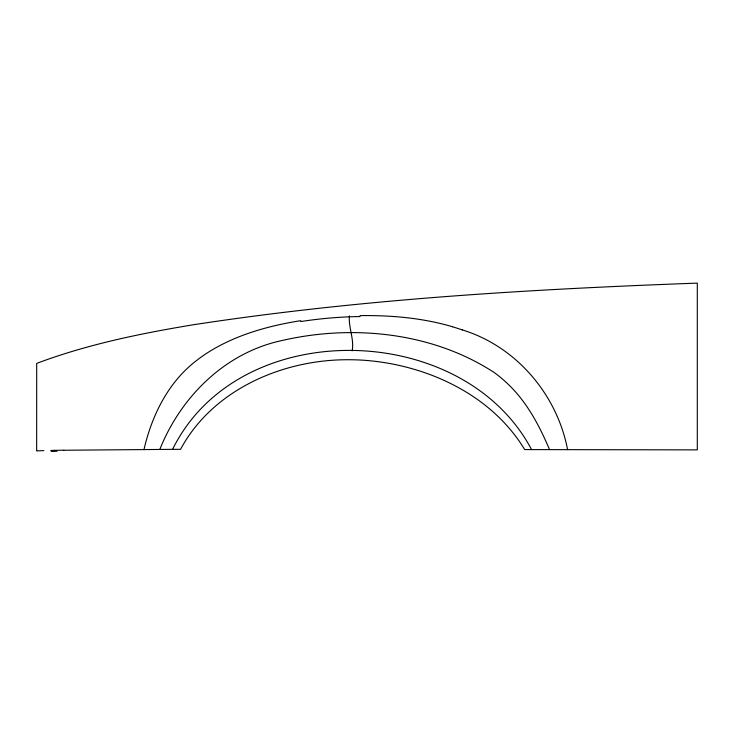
<?xml version="1.0" encoding="UTF-8"?>
<svg xmlns="http://www.w3.org/2000/svg" width="734" height="734" viewBox="0 0 734 734"><rect width="100%" height="100%" fill="white"/><g stroke="black" fill="none" stroke-linecap="round" stroke-linejoin="round"><path stroke-width="1.1" d="M349.384 315.914C348.384 327.768 354.366 338.952 352.155 350.88M143.947 449.703C151.865 415.15 168.673 381.166 197.721 359.651A143.561 143.424 34 0 1 205.584 354.008C234.008 335.346 267.415 325.979 300.711 320.675M159.783 449.511C180.674 396.984 224.852 352.99 281.131 340.723C352.219 324.116 432.289 332.135 494.211 372.523A128.147 125.954 52.6 0 1 508.653 384.717C527.296 402.7 539.545 426.023 549.546 449.63M64.041 450.245L172.582 449.346C238.798 314.794 463.31 319.987 531.535 449.593M43.893 450.63L38.113 450.823A29.699 1.697 0.4 0 0 36.654 450.887L36.7 363.394C86.887 344.503 139.717 333.658 192.482 324.896C359.522 299.206 528.544 289.324 697.3 283.113L697.3 449.878L524.672 449.584C491.413 394.452 426.702 364.78 364.11 360.266A232.761 232.623 -39.7 0 0 345.072 359.752C280.507 360.412 212.034 390.635 180.546 449.336L172.582 449.346M50.738 450.474L54.307 450.401M360.055 315.62C391.185 315.18 422.628 317.941 452.594 326.758M462.292 329.896C516.36 346.485 557.069 394.58 567.593 449.658M51.196 451.401A79.217 3.817 0.1 0 1 57.004 451.3M53.977 450.355A162.838 9.982 0.5 0 1 63.757 450.199M300.821 321.547A380.671 336.062 -13.1 0 1 360.018 316.537M452.575 326.804A225.843 221.879 -55.7 0 1 462.282 329.933"/></g></svg>
